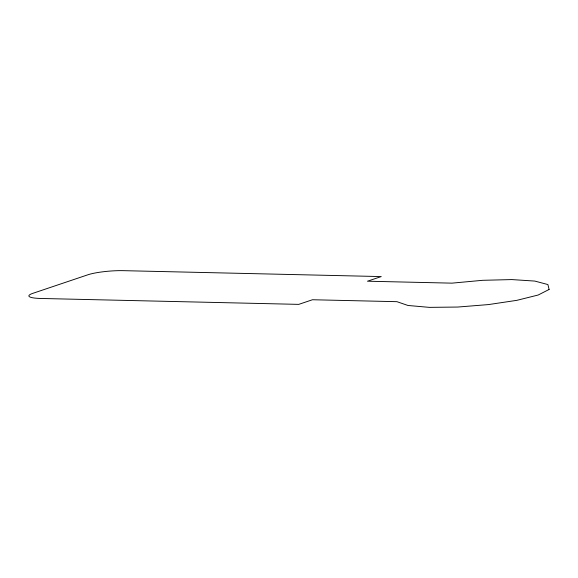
<?xml version="1.0" encoding="UTF-8"?>
<svg xmlns="http://www.w3.org/2000/svg" width="578" height="578" viewBox="0 0 578 578"><rect width="100%" height="100%" fill="white"/><g stroke="black" fill="none" stroke-linecap="round" stroke-linejoin="round"><path stroke-width="0.87" d="M549.1 289.462L538.154 295.026L516.826 300.343L488.504 304.577L457.718 307.048L429.36 307.366L407.967 305.473L396.942 301.68L312.481 299.744L298.732 304.375L40.836 298.465A25.786 4.169 -4.7 0 1 32.867 293.328L87.863 274.796A25.786 4.169 -4.7 0 1 123.331 270.663L381.227 276.58L367.478 281.211L451.938 283.148L482.644 280.308L511.805 279.579L534.787 281.074L547.915 284.557L549.1 289.462"/></g></svg>
